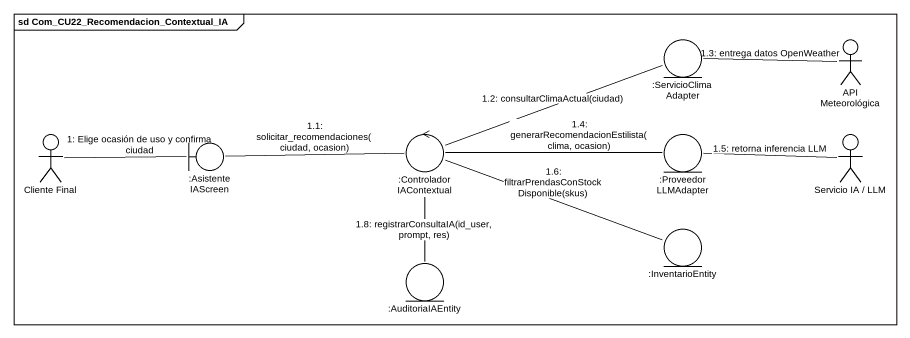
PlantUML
@startuml
mainframe sd Com_CU22_Recomendacion_Contextual_IA
entity ":ServicioClimaAdapter" as ServicioClimaAdapter
actor "API Meteorológica" as API_Meteorológica
actor "Cliente Final" as Cliente_Final
boundary ":AsistenteIAScreen" as AsistenteIAScreen
control ":ControladorIAContextual" as ControladorIAContextual
entity ":ProveedorLLMAdapter" as ProveedorLLMAdapter
actor "Servicio IA / LLM" as Servicio_IA_LLM
entity ":InventarioEntity" as InventarioEntity
entity ":AuditoriaIAEntity" as AuditoriaIAEntity
API_Meteorológica -left- ServicioClimaAdapter : 1.3: entrega datos OpenWeather
Cliente_Final -right- AsistenteIAScreen : 1: Elige ocasión de uso y confirma ciudad
AsistenteIAScreen -right- ControladorIAContextual : 1.1: solicitar_recomendaciones(ciudad, ocasion)
ControladorIAContextual -right- ServicioClimaAdapter : 1.2: consultarClimaActual(ciudad)
ControladorIAContextual -right- ProveedorLLMAdapter : 1.4: generarRecomendacionEstilista(clima, ocasion)
ControladorIAContextual -right- InventarioEntity : 1.6: filtrarPrendasConStockDisponible(skus)
ControladorIAContextual -- AuditoriaIAEntity : 1.8: registrarConsultaIA(id_user, prompt, res)
Servicio_IA_LLM -left- ProveedorLLMAdapter : 1.5: retorna inferencia LLM
@enduml
